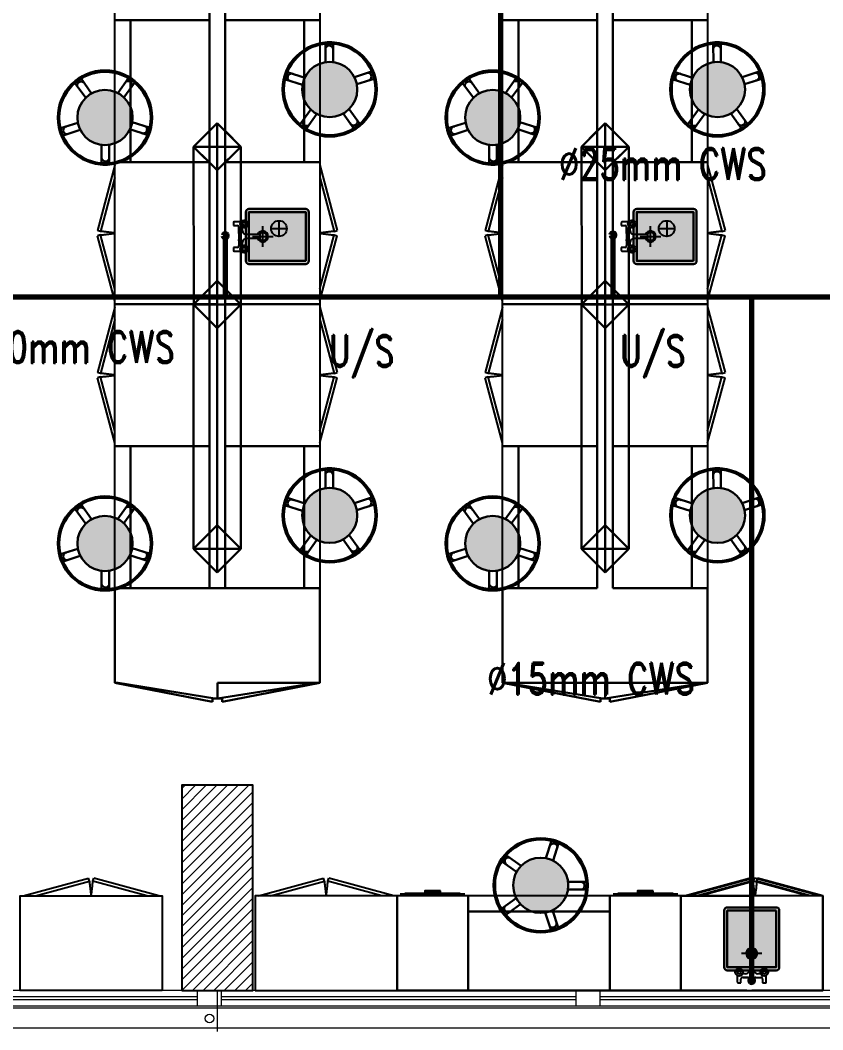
# Model space of a CAD drawing. Extents: x 800 to 995, y 398 to 804.
# Drawn here: x 905.01 to 910.1, y 613.42 to 619.82 of the extents above; entities that cross this region are included whole.
import ezdxf

# ---------------------------------------------------------------- set-up
doc = ezdxf.new("R2010")
doc.units = 0
doc.header["$MEASUREMENT"] = 0
for name, pattern in [('ACAD_ISO02W100', [15, 12, -3]), ('CENTERX2', [4, 2.5, -0.5, 0.5, -0.5]), ('DASHED', [19.05, 12.7, -6.35])]:
    doc.linetypes.add(name, pattern=pattern)
doc.layers.get('0').update_dxf_attribs({"color": 252, "linetype": 'CONTINUOUS', "lineweight": 30})
for name, color, linetype in [('-FUR', 252, 'CONTINUOUS'), ('LAYER8', 3, 'CONTINUOUS'), ('SAN', 2, 'CONTINUOUS')]:
    doc.layers.add(name, color=color, linetype=linetype)
for name, color, linetype, lineweight in [('axis', 1, 'CENTERX2', 5), ('Column', 6, 'CONTINUOUS', 25), ('elev', 90, 'CONTINUOUS', 9), ('Elevation', 150, 'CONTINUOUS', 18), ('hatch', 252, 'CONTINUOUS', 9), ('P-C-WATER', 5, 'CONTINUOUS', 70), ('P-TEXT', 1, 'CONTINUOUS', 25), ('WINDOW', 252, 'CONTINUOUS', 5)]:
    doc.layers.add(name, color=color, linetype=linetype, lineweight=lineweight)
doc.styles.add('ROMANC', font='romand.shx')

# ---------------------------------------------------------------- blocks, each defined once
blk = doc.blocks.new('YY5Y5')
at = {"layer": 'SAN', "color": 1}
for p, q in [((433.83, 542.04), (433.83, 538.56)), ((435.73, 542.41), (434.2, 542.41)), ((435.73, 540.55), (435.73, 542.41)), ((446.18, 539.55), (436.73, 539.55)), ((443.04, 539.55), (446.16, 539.55)), ((447.16, 542.41), (447.16, 540.55)), ((448.69, 542.41), (447.16, 542.41)), ((449.07, 538.56), (449.07, 542.04)), ((434.16, 537.56), (433.7, 538.02)), ((434.16, 536.15), (433.7, 535.69)), ((435.58, 537.56), (436.04, 538.02)), ((435.58, 536.15), (436.04, 535.69)), ((436.72, 537.65), (438.25, 537.65)), ((440.5, 535.4), (440.5, 528.74)), ((442.4, 528.74), (442.4, 535.4)), ((444.65, 537.65), (446.18, 537.65)), ((447.32, 537.56), (446.86, 538.02)), ((447.32, 536.15), (446.86, 535.69)), ((448.74, 537.56), (449.2, 538.02)), ((448.74, 536.15), (449.2, 535.69)), ((440.87, 528.36), (442.03, 528.36))]:
    blk.add_line(p, q, dxfattribs=at)
at = {"layer": 'SAN', "color": 1, "linetype": 'Continuous'}
blk.add_line((439.23, 539.55), (439.86, 539.55), dxfattribs=at)
at = {"layer": 'SAN', "color": 2, "linetype": 'DASHED'}
for points in [[(441.45, 532.42), (441.45, 521.63)], [(436.06, 527.03), (446.84, 527.03)]]:
    blk.add_lwpolyline(points, dxfattribs=at)
at = {"layer": 'SAN', "color": 1}
for centre, radius in [((434.87, 536.85), 2), ((434.87, 536.85), 1), ((434.87, 536.85), 0.8), ((448.03, 536.85), 2), ((448.03, 536.85), 1), ((448.03, 536.85), 0.8)]:
    blk.add_circle(centre, radius, dxfattribs=at)
for centre, radius, start, end in [((434.2, 542.04), 0.375, 90, 180), ((436.73, 540.55), 1, 180, 270), ((446.16, 540.55), 1, 270, 0), ((448.69, 542.04), 0.375, 0, 90), ((438.25, 535.4), 2.25, 0, 90), ((444.65, 535.4), 2.25, 90, 180), ((441.45, 527.03), 2.86, 109.4319, 70.5681), ((441.45, 527.03), 2.08, 117.2765, 62.7235), ((440.87, 528.74), 0.375, 180, 270), ((442.03, 528.74), 0.375, 270, 360)]:
    blk.add_arc(centre, radius, start, end, dxfattribs=at)
blk = doc.blocks.new('vfd')
at = {"layer": '-FUR'}
h = blk.add_hatch(color=254, dxfattribs=at)
h.paths.add_polyline_path([(1316.635, 565.8296), (1316.635, 566.1396), (1316.275, 566.1396), (1316.275, 565.8296)], flags=16)
edge = h.paths.add_edge_path()
edge.add_line((1316.655, 565.8296), (1316.655, 566.1396))
edge.add_ellipse((1316.635, 566.1396), major_axis=(-0.0141, -0.0141), ratio=1, start_angle=135, end_angle=225)
edge.add_line((1316.635, 566.1596), (1316.275, 566.1596))
edge.add_ellipse((1316.275, 566.1396), major_axis=(-0.0141, -0.0141), ratio=1, start_angle=225, end_angle=315)
edge.add_line((1316.255, 566.1396), (1316.255, 565.8296))
edge.add_ellipse((1316.275, 565.8296), major_axis=(0.0141, -0.0141), ratio=1, start_angle=225, end_angle=315)
edge.add_line((1316.275, 565.8096), (1316.635, 565.8096))
edge.add_ellipse((1316.635, 565.8296), major_axis=(0.0141, -0.0141), ratio=1, start_angle=-45, end_angle=45)
blk.add_hatch(color=253, dxfattribs=at).paths.add_polyline_path([(1316.275, 565.8296), (1316.635, 565.8296), (1316.635, 566.1396), (1316.275, 566.1396)])
h = blk.add_hatch(color=251, dxfattribs=at)
h.paths.add_polyline_path([(1316.305, 565.8596), (1316.275, 565.8296), (1316.635, 565.8296), (1316.605, 565.8596)])
h.paths.add_polyline_path([(1316.605, 565.8596), (1316.635, 565.8296), (1316.635, 566.1396), (1316.605, 566.1096)])
h = blk.add_hatch(color=252, dxfattribs=at)
h.paths.add_polyline_path([(1316.305, 566.1096), (1316.275, 566.1396), (1316.275, 565.8296), (1316.305, 565.8596)])
h.paths.add_polyline_path([(1316.605, 566.1096), (1316.635, 566.1396), (1316.275, 566.1396), (1316.305, 566.1096)])
blk.add_lwpolyline([(1316.655, 565.8296), (1316.655, 566.1396, 0.414214), (1316.635, 566.1596), (1316.275, 566.1596, 0.414214), (1316.255, 566.1396), (1316.255, 565.8296, 0.414214), (1316.275, 565.8096), (1316.635, 565.8096, 0.414214)], format="xyb", close=True)
blk.add_lwpolyline([(1316.655, 565.8296), (1316.655, 566.1396, 0.414214), (1316.635, 566.1596), (1316.275, 566.1596, 0.414214), (1316.255, 566.1396), (1316.255, 565.8296, 0.414214), (1316.275, 565.8096), (1316.635, 565.8096, 0.414214)], format="xyb", close=True)
blk.add_lwpolyline([(1316.635, 565.8296), (1316.635, 566.1396), (1316.275, 566.1396), (1316.275, 565.8296)], close=True)
at = {"layer": 'LAYER8'}
for p, q in [((1316.465, 566.0846), (1316.465, 565.9846)), ((1316.415, 566.0346), (1316.515, 566.0346))]:
    blk.add_line(p, q, dxfattribs=at)
blk.add_circle((1316.465, 566.0346), 0.05, dxfattribs=at)
at = {"xscale": 0.0121, "yscale": 0.0121, "zscale": 0.0121, "rotation": 89.99999999999997}
blk.add_blockref('YY5Y5', (1322.7397, 560.6431), dxfattribs=at)
blk = doc.blocks.new('fd')
at = {"layer": '-FUR'}
h = blk.add_hatch(color=254, dxfattribs=at)
h.paths.add_polyline_path([(1322.6636, 576.6994), (1322.3536, 576.6994), (1322.3536, 577.0594), (1322.6636, 577.0594)], flags=16)
edge = h.paths.add_edge_path()
edge.add_line((1322.6636, 576.6794), (1322.3536, 576.6794))
edge.add_arc((1322.3536, 576.6994), 0.02, 180, 270, ccw=False)
edge.add_line((1322.3336, 576.6994), (1322.3336, 577.0594))
edge.add_arc((1322.3536, 577.0594), 0.02, 90, 180, ccw=False)
edge.add_line((1322.3536, 577.0794), (1322.6636, 577.0794))
edge.add_arc((1322.6636, 577.0594), 0.02, 0, 90, ccw=False)
edge.add_line((1322.6836, 577.0594), (1322.6836, 576.6994))
edge.add_arc((1322.6636, 576.6994), 0.02, -90, 0, ccw=False)
blk.add_hatch(color=253, dxfattribs=at).paths.add_polyline_path([(1322.6636, 577.0594), (1322.6636, 576.6994), (1322.3536, 576.6994), (1322.3536, 577.0594)])
h = blk.add_hatch(color=251, dxfattribs=at)
h.paths.add_polyline_path([(1322.6337, 577.0294), (1322.6636, 577.0594), (1322.6636, 576.6994), (1322.6336, 576.7294)])
h.paths.add_polyline_path([(1322.6336, 576.7294), (1322.6636, 576.6994), (1322.3536, 576.6994), (1322.3836, 576.7294)])
h = blk.add_hatch(color=252, dxfattribs=at)
h.paths.add_polyline_path([(1322.3836, 577.0294), (1322.3536, 577.0594), (1322.6636, 577.0594), (1322.6337, 577.0294)])
h.paths.add_polyline_path([(1322.3836, 576.7294), (1322.3536, 576.6994), (1322.3536, 577.0594), (1322.3836, 577.0294)])
for p, q in [((1322.4784, 577.2056), (1322.0597, 577.2056)), ((1322.4784, 577.2056), (1322.9597, 577.2056)), ((1322.0597, 576.6056), (1322.5097, 576.6056)), ((1322.9597, 576.6056), (1322.5097, 576.6056))]:
    blk.add_line(p, q, dxfattribs=at)
at = {"layer": '-FUR', "linetype": 'ACAD_ISO02W100'}
for p, q in [((1322.0597, 577.2056), (1322.5097, 577.2056)), ((1322.9597, 577.2056), (1322.5097, 577.2056)), ((1322.0997, 576.6056), (1322.5133, 576.4948)), ((1322.177, 576.6056), (1322.5185, 576.5141)), ((1322.8824, 576.6056), (1322.541, 576.5141)), ((1322.9597, 576.6056), (1322.5462, 576.4948)), ((1322.5185, 576.5141), (1322.5133, 576.4948)), ((1322.541, 576.5141), (1322.5462, 576.4948))]:
    blk.add_line(p, q, dxfattribs=at)
for centre, start, end in [((1324.045, 576.3727), 171.26112, 174.70691), ((1321.0144, 576.3727), 5.29309, 8.73888)]:
    blk.add_arc(centre, 1.5331, start, end, dxfattribs=at)
for p, q in [((1322.0597, 577.2056), (1322.0597, 576.6056)), ((1322.9597, 577.2056), (1322.9597, 576.6056))]:
    blk.add_line(p, q)
blk.add_lwpolyline([(1322.6636, 576.6794), (1322.3536, 576.6794, -0.414214), (1322.3336, 576.6994), (1322.3336, 577.0594, -0.414214), (1322.3536, 577.0794), (1322.6636, 577.0794, -0.414214), (1322.6836, 577.0594), (1322.6836, 576.6994, -0.414214)], format="xyb", close=True)
blk.add_lwpolyline([(1322.6636, 576.6794), (1322.3536, 576.6794, -0.414214), (1322.3336, 576.6994), (1322.3336, 577.0594, -0.414214), (1322.3536, 577.0794), (1322.6636, 577.0794, -0.414214), (1322.6836, 577.0594), (1322.6836, 576.6994, -0.414214)], format="xyb", close=True)
blk.add_lwpolyline([(1322.6636, 576.6994), (1322.3536, 576.6994), (1322.3536, 577.0594), (1322.6636, 577.0594)], close=True)
at = {"extrusion": (0, 0, -1), "xscale": 0.0121000000000322, "yscale": 0.0121000000000322, "zscale": -0.0121}
blk.add_blockref('YY5Y5', (-1327.8502, 570.5947), dxfattribs=at)
blk = doc.blocks.new('juy')
blk.add_line((1322.9597, 577.2056), (1322.9597, 576.6056))
blk.add_blockref('fd', (0, 0))

msp = doc.modelspace()

# ---------------------------------------------------------------- hatches: boundary and pattern name
h = msp.add_hatch(color=256)
h.set_gradient(color1=(132, 132, 132), name='SPHERICAL')
h.paths.add_polyline_path([(906.796, 619.3771, 1), (907.146, 619.3771, 1)])
h = msp.add_hatch(color=256)
h.set_gradient(color1=(132, 132, 132), name='SPHERICAL')
h.paths.add_polyline_path([(909.2551, 619.3771, 1), (909.6051, 619.3771, 1)])
h = msp.add_hatch(color=256)
h.set_gradient(color1=(132, 132, 132), name='SPHERICAL')
h.paths.add_polyline_path([(905.7208, 619.1991, 1), (905.3708, 619.1991, 1)])
h = msp.add_hatch(color=256)
h.set_gradient(color1=(132, 132, 132), name='SPHERICAL')
h.paths.add_polyline_path([(908.1799, 619.1991, 1), (907.8299, 619.1991, 1)])
h = msp.add_hatch(color=256)
h.set_gradient(color1=(132, 132, 132), name='SPHERICAL')
h.paths.add_polyline_path([(906.796, 616.6771, 1), (907.146, 616.6771, 1)])
h = msp.add_hatch(color=256)
h.set_gradient(color1=(132, 132, 132), name='SPHERICAL')
h.paths.add_polyline_path([(909.2551, 616.6771, 1), (909.6051, 616.6771, 1)])
h = msp.add_hatch(color=256)
h.set_gradient(color1=(132, 132, 132), name='SPHERICAL')
h.paths.add_polyline_path([(905.7208, 616.4991, 1), (905.3708, 616.4991, 1)])
h = msp.add_hatch(color=256)
h.set_gradient(color1=(132, 132, 132), name='SPHERICAL')
h.paths.add_polyline_path([(908.1799, 616.4991, 1), (907.8299, 616.4991, 1)])
h = msp.add_hatch(color=256)
h.set_gradient(color1=(132, 132, 132), name='SPHERICAL')
h.paths.add_polyline_path([(908.3094, 614.1571, -1), (908.3094, 614.5071, -1)])
at = {"layer": 'hatch'}
h = msp.add_hatch(dxfattribs=at)
h.set_pattern_fill('ANSI31', color=252, scale=0.015, style=0)
h.set_pattern_definition([(45, (1093.41557, 299.344082), (-0.0336759605, 0.0336759605), [])])
h.paths.add_polyline_path([(906.0334, 613.6661), (906.4834, 613.6661), (906.4834, 614.9661), (906.0334, 614.9661)])

# ---------------------------------------------------------------- linework, layer by layer
at = {"layer": '-FUR', "linetype": 'ACAD_ISO02W100'}
for p, q in [((906.2084, 619.8161), (906.2084, 620.2661)), ((906.3084, 620.2661), (906.3084, 619.8161)), ((908.6675, 619.8161), (908.6675, 620.2661)), ((908.7675, 620.2661), (908.7675, 619.8161)), ((905.6084, 618.9161), (905.6084, 619.8161)), ((906.9084, 619.8161), (906.9084, 618.9161)), ((908.0675, 618.9161), (908.0675, 619.8161)), ((909.3675, 619.8161), (909.3675, 618.9161)), ((905.6084, 618.8961), (905.4976, 618.4826)), ((906.2084, 618.9161), (906.2084, 618.0161)), ((906.3084, 618.0161), (906.3084, 618.9161)), ((906.9084, 618.8961), (907.0192, 618.4826)), ((908.0675, 618.8961), (907.9567, 618.4826)), ((908.6675, 618.9161), (908.6675, 618.0161)), ((908.7675, 618.0161), (908.7675, 618.9161)), ((909.3675, 618.8961), (909.4783, 618.4826)), ((905.6084, 618.8189), (905.5169, 618.4774)), ((906.9084, 618.8189), (906.9999, 618.4774)), ((908.0675, 618.8189), (907.976, 618.4774)), ((909.3675, 618.8189), (909.459, 618.4774)), ((905.5169, 618.4774), (905.4976, 618.4826)), ((905.5169, 618.4549), (905.4976, 618.4497)), ((905.6084, 618.0361), (905.4976, 618.4497)), ((905.6084, 618.1134), (905.5169, 618.4549)), ((906.9084, 618.1134), (906.9999, 618.4549)), ((906.9084, 618.0361), (907.0192, 618.4497)), ((906.9999, 618.4774), (907.0192, 618.4826)), ((906.9999, 618.4549), (907.0192, 618.4497)), ((907.976, 618.4774), (907.9567, 618.4826)), ((907.976, 618.4549), (907.9567, 618.4497)), ((908.0675, 618.0361), (907.9567, 618.4497)), ((908.0675, 618.1134), (907.976, 618.4549)), ((909.3675, 618.1134), (909.459, 618.4549)), ((909.3675, 618.0361), (909.4783, 618.4497)), ((909.459, 618.4774), (909.4783, 618.4826)), ((909.459, 618.4549), (909.4783, 618.4497)), ((905.6084, 617.9961), (905.4976, 617.5826)), ((906.2084, 618.0161), (906.2084, 617.1161)), ((906.3084, 617.1161), (906.3084, 618.0161)), ((906.9084, 617.9961), (907.0192, 617.5826)), ((908.0675, 617.9961), (907.9567, 617.5826)), ((908.6675, 618.0161), (908.6675, 617.1161)), ((908.7675, 617.1161), (908.7675, 618.0161)), ((909.3675, 617.9961), (909.4783, 617.5826)), ((905.6084, 617.9189), (905.5169, 617.5774)), ((906.9084, 617.9189), (906.9999, 617.5774)), ((908.0675, 617.9189), (907.976, 617.5774)), ((909.3675, 617.9189), (909.459, 617.5774)), ((905.5169, 617.5774), (905.4976, 617.5826)), ((905.5169, 617.5549), (905.4976, 617.5497)), ((905.6084, 617.1361), (905.4976, 617.5497)), ((905.6084, 617.2134), (905.5169, 617.5549)), ((906.9084, 617.2134), (906.9999, 617.5549)), ((906.9084, 617.1361), (907.0192, 617.5497)), ((906.9999, 617.5774), (907.0192, 617.5826)), ((906.9999, 617.5549), (907.0192, 617.5497)), ((907.976, 617.5774), (907.9567, 617.5826)), ((907.976, 617.5549), (907.9567, 617.5497)), ((908.0675, 617.1361), (907.9567, 617.5497)), ((908.0675, 617.2134), (907.976, 617.5549)), ((909.3675, 617.2134), (909.459, 617.5549)), ((909.3675, 617.1361), (909.4783, 617.5497)), ((909.459, 617.5774), (909.4783, 617.5826)), ((909.459, 617.5549), (909.4783, 617.5497)), ((905.6084, 616.2161), (905.6084, 617.1161)), ((906.9084, 617.1161), (906.9084, 616.2161)), ((908.0675, 616.2161), (908.0675, 617.1161)), ((909.3675, 617.1161), (909.3675, 616.2161)), ((905.0279, 614.2661), (905.4415, 614.377)), ((905.1052, 614.2661), (905.4467, 614.3576)), ((905.4467, 614.3576), (905.4415, 614.377)), ((905.4692, 614.3576), (905.4744, 614.377)), ((905.8107, 614.2661), (905.4692, 614.3576)), ((905.8879, 614.2661), (905.4744, 614.377)), ((906.5184, 614.2661), (906.932, 614.377)), ((906.5957, 614.2661), (906.9371, 614.3576)), ((906.9371, 614.3576), (906.932, 614.377)), ((906.9597, 614.3576), (906.9648, 614.377)), ((907.3011, 614.2661), (906.9597, 614.3576)), ((907.3784, 614.2661), (906.9648, 614.377)), ((909.2184, 614.2661), (909.632, 614.377)), ((909.2957, 614.2661), (909.6371, 614.3576)), ((909.6371, 614.3576), (909.632, 614.377)), ((909.6597, 614.3576), (909.6648, 614.377)), ((910.0011, 614.2661), (909.6597, 614.3576)), ((910.0784, 614.2661), (909.6648, 614.377)), ((908.7484, 614.2661), (907.8484, 614.2661)), ((905.9079, 613.6661), (905.0079, 613.6661)), ((906.4984, 613.6661), (907.3984, 613.6661)), ((907.8484, 613.6661), (907.3984, 613.6661)), ((909.1984, 613.6661), (908.7484, 613.6661)), ((909.1984, 613.6661), (910.0984, 613.6661))]:
    msp.add_line(p, q, dxfattribs=at)
at = {"layer": '-FUR'}
for p, q in [((907.8284, 614.2761), (907.4184, 614.2761)), ((907.7984, 614.2811), (907.4484, 614.2811)), ((909.1784, 614.2761), (908.7684, 614.2761)), ((909.1484, 614.2811), (908.7984, 614.2811))]:
    msp.add_line(p, q, dxfattribs=at)
for points in [[(905.6084, 619.8161), (905.6084, 620.2661), (906.2084, 620.2661), (906.2084, 619.8161)], [(906.9084, 620.2661), (906.9084, 619.8161), (906.3084, 619.8161), (906.3084, 620.2661)], [(908.0675, 619.8161), (908.0675, 620.2661), (908.6675, 620.2661), (908.6675, 619.8161)], [(909.3675, 620.2661), (909.3675, 619.8161), (908.7675, 619.8161), (908.7675, 620.2661)], [(906.2084, 618.9161), (906.2084, 618.0161), (905.6084, 618.0161), (905.6084, 618.9161)], [(906.3084, 618.0161), (906.3084, 618.9161), (906.9084, 618.9161), (906.9084, 618.0161)], [(908.6675, 618.9161), (908.6675, 618.0161), (908.0675, 618.0161), (908.0675, 618.9161)], [(908.7675, 618.0161), (908.7675, 618.9161), (909.3675, 618.9161), (909.3675, 618.0161)], [(906.2084, 618.0161), (906.2084, 617.1161), (905.6084, 617.1161), (905.6084, 618.0161)], [(906.3084, 617.1161), (906.3084, 618.0161), (906.9084, 618.0161), (906.9084, 617.1161)], [(908.6675, 618.0161), (908.6675, 617.1161), (908.0675, 617.1161), (908.0675, 618.0161)], [(908.7675, 617.1161), (908.7675, 618.0161), (909.3675, 618.0161), (909.3675, 617.1161)], [(905.9079, 613.6661), (905.0079, 613.6661), (905.0079, 614.2661), (905.9079, 614.2661)], [(906.4984, 613.6661), (907.3984, 613.6661), (907.3984, 614.2661), (906.4984, 614.2661)], [(907.8484, 614.2661), (907.3984, 614.2661), (907.3984, 613.6661), (907.8484, 613.6661)], [(909.1984, 614.2661), (908.7484, 614.2661), (908.7484, 613.6661), (909.1984, 613.6661)], [(909.1984, 613.6661), (910.0984, 613.6661), (910.0984, 614.2661), (909.1984, 614.2661)]]:
    msp.add_lwpolyline(points, close=True, dxfattribs=at)
at = {"layer": '-FUR', "color": 1}
for points in [[(907.6734, 614.2961), (907.5734, 614.2961), (907.5734, 614.2861), (907.6734, 614.2861)], [(909.0234, 614.2961), (908.9234, 614.2961), (908.9234, 614.2861), (909.0234, 614.2861)]]:
    msp.add_lwpolyline(points, close=True, dxfattribs=at)
at = {"layer": '-FUR', "linetype": 'ACAD_ISO02W100'}
for centre, start, end in [((905.3755, 616.9509), 81.26112, 84.70691), ((905.3755, 619.9814), 275.29309, 278.73888), ((907.1413, 616.9509), 95.29309, 98.73888), ((907.1413, 619.9814), 261.26112, 264.70691), ((907.8346, 616.9509), 81.26112, 84.70691), ((907.8346, 619.9814), 275.29309, 278.73888), ((909.6004, 616.9509), 95.29309, 98.73888), ((909.6004, 619.9814), 261.26112, 264.70691), ((905.3755, 616.0509), 81.26112, 84.70691), ((905.3755, 619.0814), 275.29309, 278.73888), ((907.1413, 616.0509), 95.29309, 98.73888), ((907.1413, 619.0814), 261.26112, 264.70691), ((907.8346, 616.0509), 81.26112, 84.70691), ((907.8346, 619.0814), 275.29309, 278.73888), ((909.6004, 616.0509), 95.29309, 98.73888), ((909.6004, 619.0814), 261.26112, 264.70691), ((906.9732, 614.4991), 185.29309, 188.73888), ((903.9427, 614.4991), 351.26112, 354.70691), ((908.4637, 614.4991), 185.29309, 188.73888), ((905.4331, 614.4991), 351.26112, 354.70691), ((911.1637, 614.4991), 185.29309, 188.73888), ((908.1331, 614.4991), 351.26112, 354.70691)]:
    msp.add_arc(centre, 1.5331, start, end, dxfattribs=at)
for p, q in [((906.2084, 616.5646), (906.2084, 621.1661)), ((906.3084, 621.1661), (906.3084, 616.5641)), ((908.6675, 616.5646), (908.6675, 621.1661)), ((908.7675, 621.1661), (908.7675, 616.5641)), ((906.2084, 619.8161), (905.6084, 619.8161)), ((905.6084, 619.8161), (905.7084, 619.8161)), ((905.7084, 619.8161), (905.7084, 618.9161)), ((906.2084, 618.9161), (906.2084, 619.8161)), ((906.9084, 619.8161), (906.3084, 619.8161)), ((906.3084, 619.8161), (906.3084, 618.9161)), ((906.8084, 618.9161), (906.8084, 619.8161)), ((908.6675, 619.8161), (908.0675, 619.8161)), ((908.0675, 619.8161), (908.1675, 619.8161)), ((908.1675, 619.8161), (908.1675, 618.9161)), ((908.6675, 618.9161), (908.6675, 619.8161)), ((909.3675, 619.8161), (908.7675, 619.8161)), ((908.7675, 619.8161), (908.7675, 618.9161)), ((909.2675, 618.9161), (909.2675, 619.8161)), ((906.9453, 619.5502), (906.9449, 619.6636)), ((906.9832, 619.6762), (906.9557, 619.6761)), ((906.9927, 619.5508), (906.9932, 619.6662)), ((909.4044, 619.5502), (909.404, 619.6636)), ((909.4423, 619.6762), (909.4148, 619.6761)), ((909.4518, 619.5508), (909.4523, 619.6662)), ((906.6904, 619.4811), (906.682, 619.4549)), ((906.8126, 619.4515), (906.7029, 619.4876)), ((907.1277, 619.4551), (907.2353, 619.4905)), ((907.2592, 619.458), (907.2506, 619.4841)), ((909.1495, 619.4811), (909.1411, 619.4549)), ((909.2717, 619.4515), (909.162, 619.4876)), ((909.5868, 619.4551), (909.6944, 619.4905)), ((909.7183, 619.458), (909.7097, 619.4841)), ((905.4233, 619.324), (905.3563, 619.4155)), ((905.3799, 619.4482), (905.3577, 619.4319)), ((905.4613, 619.3523), (905.3938, 619.446)), ((905.6268, 619.3542), (905.693, 619.4462)), ((905.6654, 619.3268), (905.7337, 619.4199)), ((905.7314, 619.4339), (905.7091, 619.45)), ((906.7984, 619.4062), (906.6906, 619.4408)), ((907.1429, 619.4102), (907.2528, 619.4454)), ((907.8824, 619.324), (907.8154, 619.4155)), ((907.839, 619.4482), (907.8168, 619.4319)), ((907.9204, 619.3523), (907.8529, 619.446)), ((908.0859, 619.3542), (908.1521, 619.4462)), ((908.1245, 619.3268), (908.1928, 619.4199)), ((908.1905, 619.4339), (908.1682, 619.45)), ((909.2575, 619.4062), (909.1497, 619.4408)), ((909.602, 619.4102), (909.7119, 619.4454)), ((906.8514, 619.2494), (906.7831, 619.1563)), ((906.8901, 619.222), (906.8238, 619.1301)), ((907.0555, 619.2239), (907.123, 619.1302)), ((907.0935, 619.2522), (907.1605, 619.1608)), ((909.3105, 619.2494), (909.2422, 619.1563)), ((909.3492, 619.222), (909.2829, 619.1301)), ((909.5146, 619.2239), (909.5821, 619.1302)), ((909.5526, 619.2522), (909.6196, 619.1608)), ((905.3739, 619.1661), (905.264, 619.1309)), ((905.7184, 619.17), (905.8263, 619.1354)), ((906.1082, 619.0144), (906.2582, 619.1644)), ((906.1082, 619.0144), (906.2582, 619.1644)), ((906.2582, 619.1644), (906.4082, 619.0144)), ((906.2582, 619.0144), (906.2582, 619.1644)), ((906.2582, 619.1644), (906.4082, 619.0144)), ((906.7854, 619.1424), (906.8077, 619.1263)), ((907.1369, 619.1281), (907.1591, 619.1443)), ((907.833, 619.1661), (907.7231, 619.1309)), ((908.1775, 619.17), (908.2854, 619.1354)), ((908.5673, 619.0144), (908.7173, 619.1644)), ((908.5673, 619.0144), (908.7173, 619.1644)), ((908.7173, 619.1644), (908.8673, 619.0144)), ((908.7173, 619.0144), (908.7173, 619.1644)), ((908.7173, 619.1644), (908.8673, 619.0144)), ((909.2445, 619.1424), (909.2668, 619.1263)), ((909.596, 619.1281), (909.6182, 619.1443)), ((905.2576, 619.1183), (905.2662, 619.0921)), ((905.3891, 619.1212), (905.2815, 619.0858)), ((905.7042, 619.1248), (905.8139, 619.0887)), ((905.8265, 619.0951), (905.8349, 619.1213)), ((906.2084, 619.1146), (906.1082, 619.0144)), ((906.4082, 619.0144), (906.3084, 619.1141)), ((907.7167, 619.1183), (907.7253, 619.0921)), ((907.8482, 619.1212), (907.7406, 619.0858)), ((908.1633, 619.1248), (908.273, 619.0887)), ((908.2855, 619.0951), (908.2939, 619.1213)), ((908.6675, 619.1146), (908.5673, 619.0144)), ((908.8673, 619.0144), (908.7675, 619.1141)), ((905.5241, 619.0255), (905.5236, 618.91)), ((905.5715, 619.026), (905.5719, 618.9127)), ((906.4082, 619.0144), (906.1082, 619.0144)), ((906.4082, 619.0144), (906.1082, 619.0144)), ((906.1082, 619.0144), (906.2582, 618.8644)), ((906.2582, 619.0144), (906.1082, 619.0144)), ((906.4082, 619.0144), (906.1082, 619.0144)), ((906.1082, 619.0144), (906.2582, 618.8644)), ((906.4082, 619.0144), (906.1082, 619.0144)), ((906.1082, 619.0144), (906.11, 618.0161)), ((906.2064, 618.9161), (906.1082, 619.0144)), ((906.2582, 618.8644), (906.4082, 619.0144)), ((906.2582, 618.1644), (906.2582, 619.0144)), ((906.2582, 619.0144), (906.4082, 619.0144)), ((906.4082, 619.0144), (906.2582, 619.0144)), ((906.2582, 619.0144), (906.2582, 618.8644)), ((906.2582, 618.8644), (906.4082, 619.0144)), ((906.3084, 618.9146), (906.4082, 619.0144)), ((906.4082, 618.0144), (906.4082, 619.0144)), ((907.9832, 619.0255), (907.9827, 618.91)), ((908.0306, 619.026), (908.031, 618.9127)), ((908.8673, 619.0144), (908.5673, 619.0144)), ((908.8673, 619.0144), (908.5673, 619.0144)), ((908.5673, 619.0144), (908.7173, 618.8644)), ((908.7173, 619.0144), (908.5673, 619.0144)), ((908.8673, 619.0144), (908.5673, 619.0144)), ((908.5673, 619.0144), (908.7173, 618.8644)), ((908.8673, 619.0144), (908.5673, 619.0144)), ((908.5673, 619.0144), (908.5691, 618.0161)), ((908.6655, 618.9161), (908.5673, 619.0144)), ((908.7173, 618.8644), (908.8673, 619.0144)), ((908.7173, 618.1644), (908.7173, 619.0144)), ((908.7173, 619.0144), (908.8673, 619.0144)), ((908.8673, 619.0144), (908.7173, 619.0144)), ((908.7173, 619.0144), (908.7173, 618.8644)), ((908.7173, 618.8644), (908.8673, 619.0144)), ((908.7675, 618.9146), (908.8673, 619.0144)), ((908.8673, 618.0144), (908.8673, 619.0144)), ((905.5336, 618.9001), (905.5611, 618.9002)), ((905.6084, 618.9161), (906.2084, 618.9161)), ((906.3084, 618.9161), (906.9084, 618.9161)), ((906.9084, 618.9161), (906.8084, 618.9161)), ((907.9927, 618.9001), (908.0202, 618.9002)), ((908.0675, 618.9161), (908.6675, 618.9161)), ((908.7675, 618.9161), (909.3675, 618.9161)), ((909.3675, 618.9161), (909.2675, 618.9161)), ((906.1082, 618.0144), (906.2582, 618.1644)), ((906.2582, 618.0144), (906.2582, 618.1644)), ((906.2582, 618.1644), (906.4082, 618.0144)), ((908.5673, 618.0144), (908.7173, 618.1644)), ((908.7173, 618.0144), (908.7173, 618.1644)), ((908.7173, 618.1644), (908.8673, 618.0144)), ((906.1082, 618.0144), (906.4082, 618.0144)), ((906.2582, 617.8644), (906.1082, 618.0144)), ((906.4082, 618.0144), (906.1082, 618.0144)), ((906.1082, 618.0144), (906.1082, 616.4644)), ((906.2084, 618.0161), (906.2584, 618.0161)), ((906.2582, 618.0144), (906.2582, 617.8644)), ((906.2582, 617.8644), (906.4082, 618.0144)), ((906.2582, 618.0144), (906.2582, 616.3144)), ((906.4082, 616.4644), (906.4082, 618.0144)), ((908.5673, 618.0144), (908.8673, 618.0144)), ((908.7173, 617.8644), (908.5673, 618.0144)), ((908.8673, 618.0144), (908.5673, 618.0144)), ((908.5673, 618.0144), (908.5673, 616.4644)), ((908.6675, 618.0161), (908.7175, 618.0161)), ((908.7173, 618.0144), (908.7173, 617.8644)), ((908.7173, 617.8644), (908.8673, 618.0144)), ((908.7173, 618.0144), (908.7173, 616.3144)), ((908.8673, 616.4644), (908.8673, 618.0144)), ((906.2582, 616.6144), (906.2582, 617.4644)), ((908.7173, 616.6144), (908.7173, 617.4644)), ((906.2084, 617.1161), (905.6084, 617.1161)), ((905.6084, 617.1161), (905.7084, 617.1161)), ((905.7084, 617.1161), (905.7084, 616.2161)), ((906.2084, 616.2161), (906.2084, 617.1161)), ((906.9084, 617.1161), (906.3084, 617.1161)), ((906.3084, 617.1161), (906.3084, 616.2161)), ((906.8084, 616.2161), (906.8084, 617.1161)), ((908.6675, 617.1161), (908.0675, 617.1161)), ((908.0675, 617.1161), (908.1675, 617.1161)), ((908.1675, 617.1161), (908.1675, 616.2161)), ((908.6675, 616.2161), (908.6675, 617.1161)), ((909.3675, 617.1161), (908.7675, 617.1161)), ((908.7675, 617.1161), (908.7675, 616.2161)), ((909.2675, 616.2161), (909.2675, 617.1161)), ((906.9453, 616.8502), (906.9449, 616.9636)), ((906.9832, 616.9762), (906.9557, 616.9761)), ((906.9927, 616.8508), (906.9932, 616.9662)), ((909.4044, 616.8502), (909.404, 616.9636)), ((909.4423, 616.9762), (909.4148, 616.9761)), ((909.4518, 616.8508), (909.4523, 616.9662)), ((906.6904, 616.7811), (906.682, 616.7549)), ((906.8126, 616.7515), (906.7029, 616.7876)), ((907.1277, 616.7551), (907.2353, 616.7905)), ((907.2592, 616.758), (907.2506, 616.7841)), ((909.1495, 616.7811), (909.1411, 616.7549)), ((909.2717, 616.7515), (909.162, 616.7876)), ((909.5868, 616.7551), (909.6944, 616.7905)), ((909.7183, 616.758), (909.7097, 616.7841)), ((905.4233, 616.624), (905.3563, 616.7155)), ((905.3799, 616.7482), (905.3577, 616.7319)), ((905.4613, 616.6523), (905.3938, 616.746)), ((905.6268, 616.6542), (905.693, 616.7462)), ((905.6654, 616.6268), (905.7337, 616.7199)), ((905.7314, 616.7339), (905.7091, 616.75)), ((906.7984, 616.7062), (906.6906, 616.7408)), ((907.1429, 616.7102), (907.2528, 616.7454)), ((907.8824, 616.624), (907.8154, 616.7155)), ((907.839, 616.7482), (907.8168, 616.7319)), ((907.9204, 616.6523), (907.8529, 616.746)), ((908.0859, 616.6542), (908.1521, 616.7462)), ((908.1245, 616.6268), (908.1928, 616.7199)), ((908.1905, 616.7339), (908.1682, 616.75)), ((909.2575, 616.7062), (909.1497, 616.7408)), ((909.602, 616.7102), (909.7119, 616.7454)), ((906.1082, 616.4644), (906.2582, 616.6144)), ((906.2582, 616.4644), (906.2582, 616.6144)), ((906.2582, 616.6144), (906.4082, 616.4644)), ((908.5673, 616.4644), (908.7173, 616.6144)), ((908.7173, 616.4644), (908.7173, 616.6144)), ((908.7173, 616.6144), (908.8673, 616.4644)), ((906.8514, 616.5494), (906.7831, 616.4563)), ((906.8901, 616.522), (906.8238, 616.4301)), ((907.0555, 616.5239), (907.123, 616.4302)), ((907.0935, 616.5522), (907.1605, 616.4608)), ((909.3105, 616.5494), (909.2422, 616.4563)), ((909.3492, 616.522), (909.2829, 616.4301)), ((909.5146, 616.5239), (909.5821, 616.4302)), ((909.5526, 616.5522), (909.6196, 616.4608)), ((905.3739, 616.4661), (905.264, 616.4309)), ((905.7184, 616.47), (905.8263, 616.4354)), ((906.1082, 616.4644), (906.4082, 616.4644)), ((906.2582, 616.3144), (906.1082, 616.4644)), ((906.4082, 616.4644), (906.1082, 616.4644)), ((906.2582, 616.4644), (906.2582, 616.3144)), ((906.2582, 616.3144), (906.4082, 616.4644)), ((907.833, 616.4661), (907.7231, 616.4309)), ((908.1775, 616.47), (908.2854, 616.4354)), ((908.5673, 616.4644), (908.8673, 616.4644)), ((908.7173, 616.3144), (908.5673, 616.4644)), ((908.8673, 616.4644), (908.5673, 616.4644)), ((908.7173, 616.4644), (908.7173, 616.3144)), ((908.7173, 616.3144), (908.8673, 616.4644)), ((905.2576, 616.4183), (905.2662, 616.3921)), ((905.3891, 616.4212), (905.2815, 616.3858)), ((905.7042, 616.4248), (905.8139, 616.3887)), ((905.8265, 616.3951), (905.8349, 616.4213)), ((906.7854, 616.4424), (906.8077, 616.4263)), ((907.1369, 616.4281), (907.1591, 616.4443)), ((907.7167, 616.4183), (907.7253, 616.3921)), ((907.8482, 616.4212), (907.7406, 616.3858)), ((908.1633, 616.4248), (908.273, 616.3887)), ((908.2855, 616.3951), (908.2939, 616.4213)), ((909.2445, 616.4424), (909.2668, 616.4263)), ((909.596, 616.4281), (909.6182, 616.4443)), ((905.5241, 616.3255), (905.5236, 616.21)), ((905.5715, 616.326), (905.5719, 616.2127)), ((907.9832, 616.3255), (907.9827, 616.21)), ((908.0306, 616.326), (908.031, 616.2127)), ((905.5336, 616.2001), (905.5611, 616.2002)), ((906.9084, 616.2161), (905.6084, 616.2161)), ((905.6084, 615.6161), (905.6084, 616.2161)), ((905.6084, 616.2161), (906.2084, 616.2161)), ((906.3084, 616.2161), (906.9084, 616.2161)), ((906.9084, 616.2161), (906.8084, 616.2161)), ((906.9084, 616.2161), (906.9084, 615.6161)), ((907.9927, 616.2001), (908.0202, 616.2002)), ((908.0675, 615.6161), (908.0675, 616.2161)), ((908.0675, 616.2161), (908.6675, 616.2161)), ((908.7675, 616.2161), (909.3675, 616.2161)), ((909.3675, 616.2161), (909.2675, 616.2161)), ((909.3675, 616.2161), (909.3675, 615.6161)), ((905.6084, 615.6161), (906.2284, 615.4961)), ((905.6084, 615.6161), (905.6284, 615.6161)), ((905.6284, 615.6161), (906.2434, 615.5161)), ((906.9084, 615.6161), (906.2584, 615.6161)), ((906.2584, 615.6161), (906.2584, 615.5161)), ((906.8884, 615.6161), (906.2584, 615.5161)), ((906.9084, 615.6161), (906.2884, 615.4961)), ((906.9084, 615.6161), (906.8884, 615.6161)), ((909.3675, 615.6161), (908.0675, 615.6161)), ((908.0675, 615.6161), (908.6875, 615.4961)), ((908.0675, 615.6161), (908.0875, 615.6161)), ((908.0875, 615.6161), (908.7025, 615.5161)), ((909.3675, 615.6161), (908.7175, 615.6161)), ((908.7175, 615.6161), (908.7175, 615.5161)), ((909.3475, 615.6161), (908.7175, 615.5161)), ((909.3675, 615.6161), (908.7475, 615.4961)), ((909.3675, 615.6161), (909.3475, 615.6161)), ((906.2584, 615.5161), (906.2284, 615.5161)), ((906.2284, 615.5161), (906.2284, 615.4961)), ((906.2584, 615.5161), (906.2884, 615.5161)), ((906.2884, 615.5161), (906.2884, 615.4961)), ((908.7175, 615.5161), (908.6875, 615.5161)), ((908.6875, 615.5161), (908.6875, 615.4961)), ((908.7175, 615.5161), (908.7475, 615.5161)), ((908.7475, 615.5161), (908.7475, 615.4961)), ((908.3424, 614.5039), (908.3776, 614.6138)), ((908.3873, 614.4887), (908.4227, 614.5964)), ((908.3902, 614.6202), (908.4164, 614.6116)), ((908.0603, 614.498), (908.0766, 614.5202)), ((908.1562, 614.4166), (908.0625, 614.484)), ((908.1845, 614.4546), (908.093, 614.5215)), ((908.4831, 614.3538), (908.5985, 614.3543)), ((908.6084, 614.3442), (908.6083, 614.3167)), ((908.4825, 614.3064), (908.5958, 614.306)), ((907.8484, 613.6661), (907.8484, 614.2661)), ((907.8484, 614.2661), (907.8484, 614.1661)), ((908.1543, 614.2511), (908.0624, 614.1848)), ((908.1817, 614.2124), (908.0886, 614.1442)), ((908.7484, 614.2661), (908.7484, 613.6661)), ((907.8484, 614.1661), (908.7484, 614.1661)), ((908.0746, 614.1464), (908.0585, 614.1687)), ((908.3385, 614.1595), (908.3731, 614.0516)), ((908.3837, 614.1736), (908.4199, 614.064)), ((908.4134, 614.0514), (908.3872, 614.043)), ((908.7484, 613.6661), (907.8484, 613.6661))]:
    msp.add_line(p, q)
for centre, radius in [((906.971, 619.3771), 0.299), ((906.971, 619.3771), 0.29), ((909.4301, 619.3771), 0.299), ((909.4301, 619.3771), 0.29), ((906.971, 619.3771), 0.175), ((909.4301, 619.3771), 0.175), ((905.5458, 619.1991), 0.299), ((905.5458, 619.1991), 0.29), ((908.0049, 619.1991), 0.299), ((908.0049, 619.1991), 0.29), ((905.5458, 619.1991), 0.175), ((908.0049, 619.1991), 0.175), ((906.971, 616.6771), 0.299), ((906.971, 616.6771), 0.29), ((909.4301, 616.6771), 0.299), ((909.4301, 616.6771), 0.29), ((906.971, 616.6771), 0.175), ((909.4301, 616.6771), 0.175), ((905.5458, 616.4991), 0.299), ((905.5458, 616.4991), 0.29), ((908.0049, 616.4991), 0.299), ((908.0049, 616.4991), 0.29), ((905.5458, 616.4991), 0.175), ((908.0049, 616.4991), 0.175), ((908.3094, 614.3321), 0.299), ((908.3094, 614.3321), 0.29), ((908.3094, 614.3321), 0.175)]:
    msp.add_circle(centre, radius)
for centre, radius, start, end in [((906.958, 619.6632), 0.0131, 100.27962, 178.34598), ((906.968, 619.6307), 0.025, 348.82483, 157.06505), ((906.9832, 619.6662), 0.01, 0.20885, 90.20885), ((909.4171, 619.6632), 0.0131, 100.27962, 178.34598), ((909.4271, 619.6307), 0.025, 348.82483, 157.06505), ((909.4423, 619.6662), 0.01, 0.20885, 90.20885), ((906.6999, 619.4781), 0.01, 72.20885, 162.20885), ((906.7289, 619.4527), 0.025, 60.82483, 229.06505), ((907.2113, 619.4584), 0.025, 276.82483, 85.06505), ((907.239, 619.4779), 0.0131, 28.27962, 106.34598), ((907.2497, 619.4549), 0.01, 288.20885, 18.20885), ((909.159, 619.4781), 0.01, 72.20885, 162.20885), ((909.188, 619.4527), 0.025, 60.82483, 229.06505), ((909.6704, 619.4584), 0.025, 276.82483, 85.06505), ((909.6981, 619.4779), 0.0131, 28.27962, 106.34598), ((909.7088, 619.4549), 0.01, 288.20885, 18.20885), ((905.3672, 619.4229), 0.0131, 136.27962, 214.34598), ((905.3943, 619.4025), 0.025, 24.82483, 193.06505), ((905.3858, 619.4401), 0.01, 36.20885, 126.20885), ((905.6924, 619.406), 0.025, 312.82483, 121.06505), ((905.7034, 619.4381), 0.0131, 64.27962, 142.34598), ((905.7256, 619.4258), 0.01, 324.20885, 54.20885), ((906.695, 619.4532), 0.0131, 172.27962, 250.34598), ((907.8263, 619.4229), 0.0131, 136.27962, 214.34598), ((907.8534, 619.4025), 0.025, 24.82483, 193.06505), ((907.8449, 619.4401), 0.01, 36.20885, 126.20885), ((908.1515, 619.406), 0.025, 312.82483, 121.06505), ((908.1625, 619.4381), 0.0131, 64.27962, 142.34598), ((908.1847, 619.4258), 0.01, 324.20885, 54.20885), ((909.1541, 619.4532), 0.0131, 172.27962, 250.34598), ((905.3055, 619.1179), 0.025, 96.82483, 265.06505), ((905.7879, 619.1236), 0.025, 240.82483, 49.06505), ((906.7912, 619.1505), 0.01, 144.20885, 234.20885), ((906.8244, 619.1702), 0.025, 132.82483, 301.06505), ((907.1225, 619.1737), 0.025, 204.82483, 13.06505), ((907.1496, 619.1534), 0.0131, 316.27962, 34.34598), ((907.7646, 619.1179), 0.025, 96.82483, 265.06505), ((908.247, 619.1236), 0.025, 240.82483, 49.06505), ((909.2503, 619.1505), 0.01, 144.20885, 234.20885), ((909.2835, 619.1702), 0.025, 132.82483, 301.06505), ((909.5816, 619.1737), 0.025, 204.82483, 13.06505), ((909.6087, 619.1534), 0.0131, 316.27962, 34.34598), ((905.2671, 619.1214), 0.01, 108.20885, 198.20885), ((905.2778, 619.0984), 0.0131, 208.27962, 286.34598), ((905.8169, 619.0982), 0.01, 252.20885, 342.20885), ((905.8218, 619.1231), 0.0131, 352.27962, 70.34598), ((906.8134, 619.1381), 0.0131, 244.27962, 322.34598), ((907.131, 619.1361), 0.01, 216.20885, 306.20885), ((907.7262, 619.1214), 0.01, 108.20885, 198.20885), ((907.7369, 619.0984), 0.0131, 208.27962, 286.34598), ((908.276, 619.0982), 0.01, 252.20885, 342.20885), ((908.2809, 619.1231), 0.0131, 352.27962, 70.34598), ((909.2725, 619.1381), 0.0131, 244.27962, 322.34598), ((909.5901, 619.1361), 0.01, 216.20885, 306.20885), ((905.5488, 618.9455), 0.025, 168.82483, 337.06505), ((908.0079, 618.9455), 0.025, 168.82483, 337.06505), ((905.5336, 618.9101), 0.01, 180.20885, 270.20885), ((905.5588, 618.9131), 0.0131, 280.27962, 358.34598), ((907.9927, 618.9101), 0.01, 180.20885, 270.20885), ((908.0179, 618.9131), 0.0131, 280.27962, 358.34598), ((906.958, 616.9632), 0.0131, 100.27962, 178.34598), ((906.9832, 616.9662), 0.01, 0.20885, 90.20885), ((909.4171, 616.9632), 0.0131, 100.27962, 178.34598), ((909.4423, 616.9662), 0.01, 0.20885, 90.20885), ((906.968, 616.9307), 0.025, 348.82483, 157.06505), ((909.4271, 616.9307), 0.025, 348.82483, 157.06505), ((906.6999, 616.7781), 0.01, 72.20885, 162.20885), ((906.7289, 616.7527), 0.025, 60.82483, 229.06505), ((907.2113, 616.7584), 0.025, 276.82483, 85.06505), ((907.239, 616.7779), 0.0131, 28.27962, 106.34598), ((909.159, 616.7781), 0.01, 72.20885, 162.20885), ((909.188, 616.7527), 0.025, 60.82483, 229.06505), ((909.6704, 616.7584), 0.025, 276.82483, 85.06505), ((909.6981, 616.7779), 0.0131, 28.27962, 106.34598), ((905.3672, 616.7229), 0.0131, 136.27962, 214.34598), ((905.3943, 616.7025), 0.025, 24.82483, 193.06505), ((905.3858, 616.7401), 0.01, 36.20885, 126.20885), ((905.6924, 616.706), 0.025, 312.82483, 121.06505), ((905.7034, 616.7381), 0.0131, 64.27962, 142.34598), ((905.7256, 616.7258), 0.01, 324.20885, 54.20885), ((906.695, 616.7532), 0.0131, 172.27962, 250.34598), ((907.2497, 616.7549), 0.01, 288.20885, 18.20885), ((907.8263, 616.7229), 0.0131, 136.27962, 214.34598), ((907.8534, 616.7025), 0.025, 24.82483, 193.06505), ((907.8449, 616.7401), 0.01, 36.20885, 126.20885), ((908.1515, 616.706), 0.025, 312.82483, 121.06505), ((908.1625, 616.7381), 0.0131, 64.27962, 142.34598), ((908.1847, 616.7258), 0.01, 324.20885, 54.20885), ((909.1541, 616.7532), 0.0131, 172.27962, 250.34598), ((909.7088, 616.7549), 0.01, 288.20885, 18.20885), ((906.7912, 616.4505), 0.01, 144.20885, 234.20885), ((906.8244, 616.4702), 0.025, 132.82483, 301.06505), ((907.1225, 616.4737), 0.025, 204.82483, 13.06505), ((907.1496, 616.4534), 0.0131, 316.27962, 34.34598), ((909.2503, 616.4505), 0.01, 144.20885, 234.20885), ((909.2835, 616.4702), 0.025, 132.82483, 301.06505), ((909.5816, 616.4737), 0.025, 204.82483, 13.06505), ((909.6087, 616.4534), 0.0131, 316.27962, 34.34598), ((905.2671, 616.4214), 0.01, 108.20885, 198.20885), ((905.2778, 616.3984), 0.0131, 208.27962, 286.34598), ((905.3055, 616.4179), 0.025, 96.82483, 265.06505), ((905.7879, 616.4236), 0.025, 240.82483, 49.06505), ((905.8169, 616.3982), 0.01, 252.20885, 342.20885), ((905.8218, 616.4231), 0.0131, 352.27962, 70.34598), ((906.8134, 616.4381), 0.0131, 244.27962, 322.34598), ((907.131, 616.4361), 0.01, 216.20885, 306.20885), ((907.7262, 616.4214), 0.01, 108.20885, 198.20885), ((907.7369, 616.3984), 0.0131, 208.27962, 286.34598), ((907.7646, 616.4179), 0.025, 96.82483, 265.06505), ((908.247, 616.4236), 0.025, 240.82483, 49.06505), ((908.276, 616.3982), 0.01, 252.20885, 342.20885), ((908.2809, 616.4231), 0.0131, 352.27962, 70.34598), ((909.2725, 616.4381), 0.0131, 244.27962, 322.34598), ((909.5901, 616.4361), 0.01, 216.20885, 306.20885), ((905.5336, 616.2101), 0.01, 180.20885, 270.20885), ((905.5488, 616.2455), 0.025, 168.82483, 337.06505), ((905.5588, 616.2131), 0.0131, 280.27962, 358.34598), ((907.9927, 616.2101), 0.01, 180.20885, 270.20885), ((908.0079, 616.2455), 0.025, 168.82483, 337.06505), ((908.0179, 616.2131), 0.0131, 280.27962, 358.34598), ((908.3906, 614.5723), 0.025, 4.93495, 173.17517), ((908.3871, 614.6107), 0.01, 71.79115, 161.79115), ((908.4101, 614.6001), 0.0131, 343.65402, 61.72038), ((908.0684, 614.4921), 0.01, 143.79115, 233.79115), ((908.0856, 614.5107), 0.0131, 55.65402, 133.72038), ((908.106, 614.4835), 0.025, 76.93495, 245.17517), ((908.563, 614.3291), 0.025, 292.93495, 101.17517), ((908.5984, 614.3443), 0.01, 359.79115, 89.79115), ((908.5954, 614.3191), 0.0131, 271.65402, 349.72038), ((908.0704, 614.1744), 0.0131, 127.65402, 205.72038), ((908.0827, 614.1523), 0.01, 215.79115, 305.79115), ((908.1025, 614.1854), 0.025, 148.93495, 317.17517), ((908.3849, 614.0899), 0.025, 220.93495, 29.17517), ((908.3854, 614.056), 0.0131, 199.65402, 277.72038), ((908.4103, 614.0609), 0.01, 287.79115, 17.79115)]:
    msp.add_arc(centre, radius, start, end)
at = {"layer": 'axis', "color": 0, "ltscale": 0.3}
msp.add_line((906.2584, 611.005), (906.2584, 613.6661), dxfattribs=at)
at = {"layer": 'Column', "color": 252}
msp.add_lwpolyline([(906.0334, 613.6661), (906.4834, 613.6661), (906.4834, 614.9661), (906.0334, 614.9661)], close=True, dxfattribs=at)
at = {"layer": 'elev', "color": 252, "linetype": 'Continuous'}
for p, q in [((906.1334, 613.6661), (906.2834, 613.6661)), ((906.1334, 613.5661), (906.1334, 613.6661)), ((906.2834, 613.6661), (906.2834, 613.5661)), ((908.5334, 613.6661), (908.6834, 613.6661)), ((908.5334, 613.5661), (908.5334, 613.6661)), ((908.6834, 613.6661), (908.6834, 613.5661)), ((906.2834, 613.5661), (906.1334, 613.5661)), ((908.6834, 613.5661), (908.5334, 613.5661))]:
    msp.add_line(p, q, dxfattribs=at)
at = {"layer": 'Elevation', "color": 252}
for p, q in [((904.1084, 613.5561), (910.7984, 613.5561)), ((910.7984, 613.4261), (904.1084, 613.4261))]:
    msp.add_line(p, q, dxfattribs=at)
msp.add_circle((906.2084, 613.4882), 0.0273, dxfattribs=at)
at = {"layer": 'P-C-WATER', "linetype": 'Continuous'}
for p, q in [((908.0548, 623.0035), (908.0548, 618.0612)), ((906.3084, 618.4504), (906.3084, 618.0612)), ((908.7675, 618.454), (908.7675, 618.0612)), ((910.6434, 618.0612), (903.2068, 618.0612)), ((909.6472, 613.7414, -0.1), (909.6472, 618.0612, -0.1))]:
    msp.add_line(p, q, dxfattribs=at)
at = {"layer": 'P-C-WATER', "linetype": 'ByBlock'}
for centre, start, end in [((906.3084, 618.4504), 0, 180), ((906.3084, 618.4504), 180, 0), ((908.7675, 618.454), 0, 180), ((908.7675, 618.454), 180, 0), ((909.6472, 613.7289), 0, 180), ((909.6472, 613.7289), 180, 0)]:
    msp.add_arc(centre, 0.0125, start, end, dxfattribs=at)
at = {"layer": 'WINDOW', "color": 252, "linetype": 'Continuous'}
for p, q in [((906.0334, 613.6661), (904.2384, 613.6661)), ((908.5334, 613.6661), (906.2834, 613.6661)), ((910.6584, 613.6661), (908.6834, 613.6661)), ((906.1334, 613.6261), (904.2384, 613.6261)), ((906.1334, 613.6061), (904.2384, 613.6061)), ((908.5334, 613.6261), (906.2834, 613.6261)), ((908.5334, 613.6061), (906.2834, 613.6061)), ((910.6584, 613.6261), (908.6834, 613.6261)), ((910.6584, 613.6061), (908.6834, 613.6061)), ((906.1334, 613.5661), (904.2384, 613.5661)), ((908.5334, 613.5661), (906.2834, 613.5661)), ((910.6584, 613.5661), (908.6834, 613.5661))]:
    msp.add_line(p, q, dxfattribs=at)

# ---------------------------------------------------------------- block references
for p in [(-409.816, 52.4605), (-407.3569, 52.4605)]:
    msp.add_blockref('vfd', p)
at = {"xscale": -1, "rotation": 180}
msp.add_blockref('juy', (-412.8613, 1190.8717), dxfattribs=at)

# ---------------------------------------------------------------- texts
at = {"layer": 'P-TEXT', "color": 41, "style": 'ROMANC', "width": 0.75}
for s, p in [('%%C25mm CWS', (908.4255, 618.8041)), ('U/S', (906.9648, 617.619)), ('U/S', (908.8117, 617.619)), ('%%C20mm CWS', (904.6719, 617.644)), ('%%C15mm CWS', (907.9699, 615.542, -0.1))]:
    msp.add_text(s, height=0.2, dxfattribs=at).set_placement(p)

doc.saveas('drawing.dxf')
